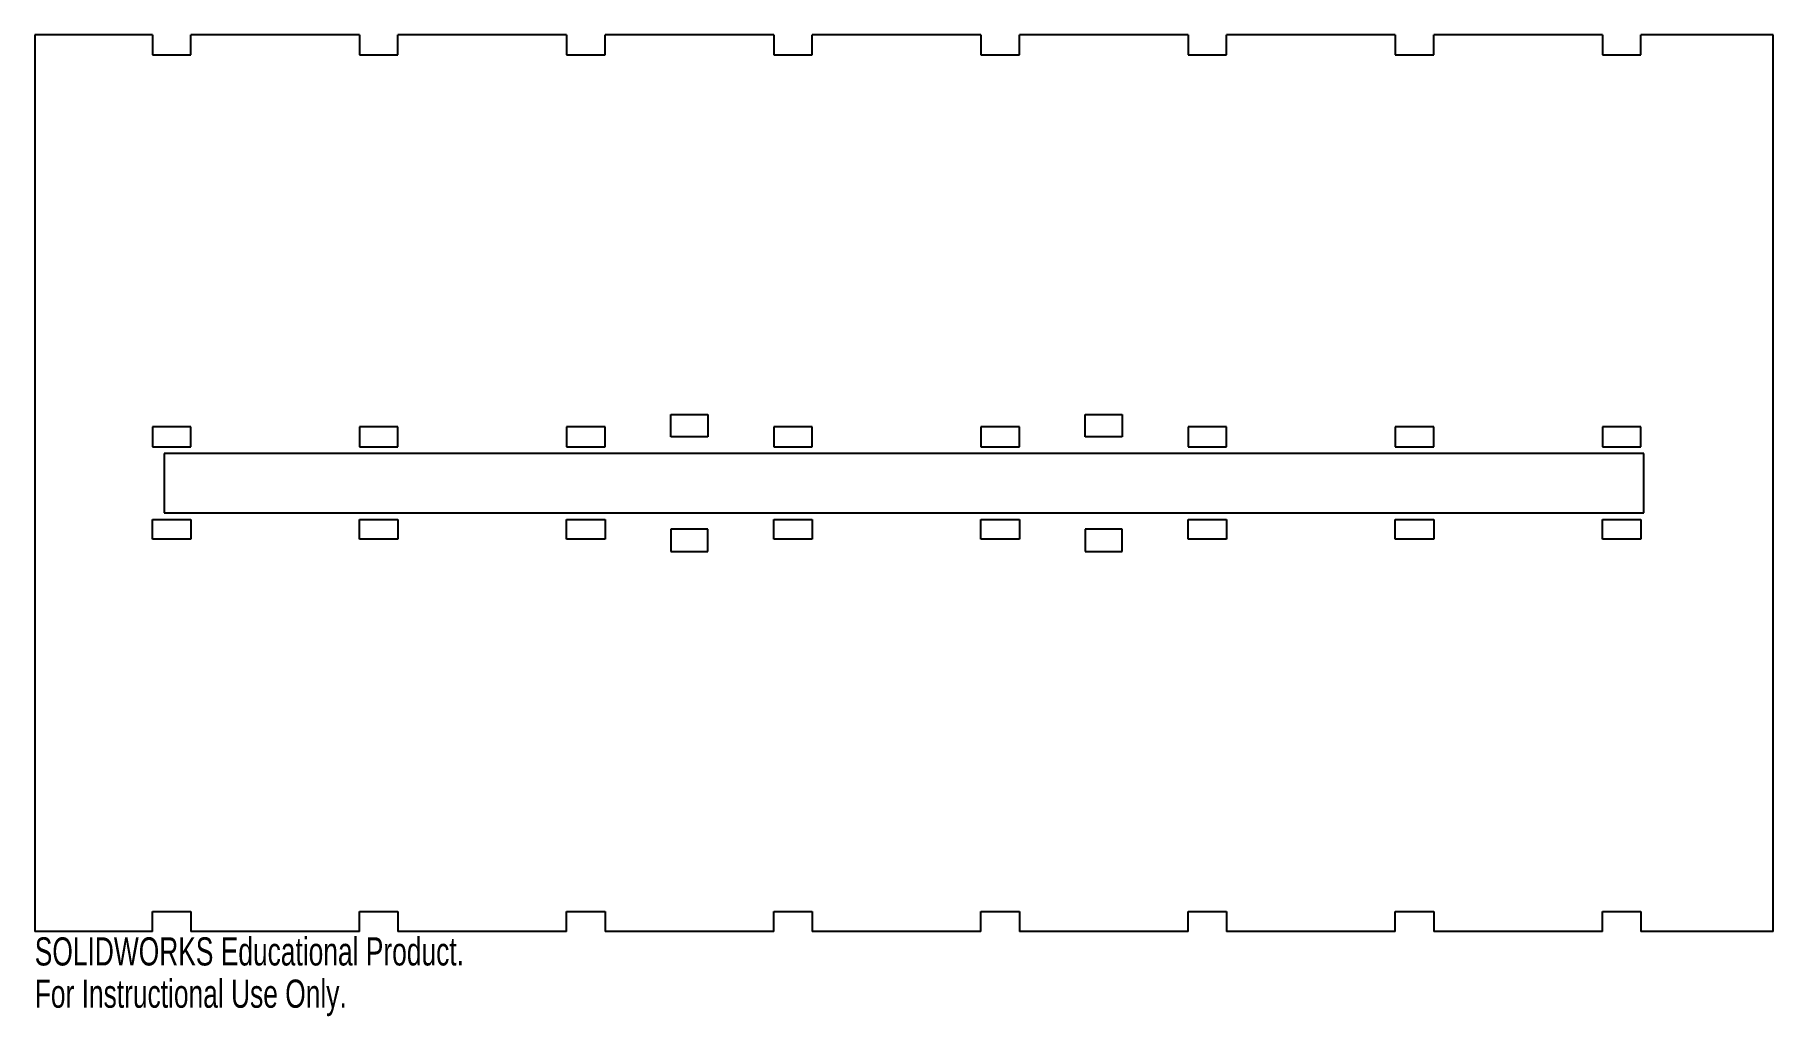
# Model space of a CAD drawing. Header units: inches. Extents: x -5.9 to 5.8, y -3.6 to 3.
import ezdxf

# ---------------------------------------------------------------- set-up
doc = ezdxf.new("R2010")
doc.units = ezdxf.units.IN
doc.header["$MEASUREMENT"] = 0
doc.styles.add('SLDTEXTSTYLE0', font='TXT', dxfattribs={"width": 0.7})

msp = doc.modelspace()

# ---------------------------------------------------------------- linework, layer by layer
at = {"color": 7, "linetype": 'Continuous', "lineweight": 25}
for p, q in [((-5.92, 3.03), (-5.92, -3.03)), ((-5.125, 3.03), (-5.92, 3.03)), ((-5.125, 3.03), (-5.125, 2.895)), ((-4.865, 2.895), (-4.865, 3.03)), ((-3.725, 3.03), (-4.865, 3.03)), ((-3.725, 3.03), (-3.725, 2.895)), ((-3.465, 2.895), (-3.465, 3.03)), ((-2.325, 3.03), (-3.465, 3.03)), ((-2.325, 3.03), (-2.325, 2.895)), ((-2.065, 2.895), (-2.065, 3.03)), ((-0.925, 3.03), (-2.065, 3.03)), ((-0.925, 3.03), (-0.925, 2.895)), ((-0.665, 2.895), (-0.665, 3.03)), ((0.475, 3.03), (-0.665, 3.03)), ((0.475, 3.03), (0.475, 2.895)), ((0.735, 2.895), (0.735, 3.03)), ((1.875, 3.03), (0.735, 3.03)), ((1.875, 3.03), (1.875, 2.895)), ((2.135, 2.895), (2.135, 3.03)), ((3.275, 3.03), (2.135, 3.03)), ((3.275, 3.03), (3.275, 2.895)), ((3.535, 2.895), (3.535, 3.03)), ((4.675, 3.03), (3.535, 3.03)), ((4.675, 3.03), (4.675, 2.895)), ((4.935, 2.895), (4.935, 3.03)), ((5.83, 3.03), (4.935, 3.03)), ((5.83, -3.03), (5.83, 3.03)), ((-5.125, 2.895), (-4.865, 2.895)), ((-3.725, 2.895), (-3.465, 2.895)), ((-2.325, 2.895), (-2.065, 2.895)), ((-0.925, 2.895), (-0.665, 2.895)), ((0.475, 2.895), (0.735, 2.895)), ((1.875, 2.895), (2.135, 2.895)), ((3.275, 2.895), (3.535, 2.895)), ((4.675, 2.895), (4.935, 2.895)), ((-4.865, 0.38), (-5.125, 0.38)), ((-5.125, 0.38), (-5.125, 0.245)), ((-4.865, 0.245), (-4.865, 0.38)), ((-3.465, 0.38), (-3.725, 0.38)), ((-3.725, 0.38), (-3.725, 0.245)), ((-3.465, 0.245), (-3.465, 0.38)), ((-2.065, 0.38), (-2.325, 0.38)), ((-2.325, 0.38), (-2.325, 0.245)), ((-2.065, 0.245), (-2.065, 0.38)), ((-1.62, 0.4625), (-1.37, 0.4625)), ((-1.62, 0.3125), (-1.62, 0.4625)), ((-1.37, 0.4625), (-1.37, 0.3125)), ((-0.665, 0.38), (-0.925, 0.38)), ((-0.925, 0.38), (-0.925, 0.245)), ((-0.665, 0.245), (-0.665, 0.38)), ((0.735, 0.38), (0.475, 0.38)), ((0.475, 0.38), (0.475, 0.245)), ((0.735, 0.245), (0.735, 0.38)), ((1.18, 0.4625), (1.43, 0.4625)), ((1.18, 0.3125), (1.18, 0.4625)), ((1.43, 0.4625), (1.43, 0.3125)), ((2.135, 0.38), (1.875, 0.38)), ((1.875, 0.38), (1.875, 0.245)), ((2.135, 0.245), (2.135, 0.38)), ((3.535, 0.38), (3.275, 0.38)), ((3.275, 0.38), (3.275, 0.245)), ((3.535, 0.245), (3.535, 0.38)), ((4.935, 0.38), (4.675, 0.38)), ((4.675, 0.38), (4.675, 0.245)), ((4.935, 0.245), (4.935, 0.38)), ((-5.125, 0.245), (-4.865, 0.245)), ((-3.725, 0.245), (-3.465, 0.245)), ((-2.325, 0.245), (-2.065, 0.245)), ((-1.37, 0.3125), (-1.62, 0.3125)), ((-0.925, 0.245), (-0.665, 0.245)), ((0.475, 0.245), (0.735, 0.245)), ((1.43, 0.3125), (1.18, 0.3125)), ((1.875, 0.245), (2.135, 0.245)), ((3.275, 0.245), (3.535, 0.245)), ((4.675, 0.245), (4.935, 0.245)), ((4.955, 0.2), (-5.045, 0.2)), ((-5.045, 0.2), (-5.045, -0.2)), ((4.955, -0.2), (4.955, 0.2)), ((-5.045, -0.2), (4.955, -0.2)), ((-5.125, -0.38), (-5.125, -0.245)), ((-5.125, -0.245), (-4.865, -0.245)), ((-4.865, -0.245), (-4.865, -0.38)), ((-3.725, -0.38), (-3.725, -0.245)), ((-3.725, -0.245), (-3.465, -0.245)), ((-3.465, -0.245), (-3.465, -0.38)), ((-2.325, -0.38), (-2.325, -0.245)), ((-2.325, -0.245), (-2.065, -0.245)), ((-2.065, -0.245), (-2.065, -0.38)), ((-1.37, -0.3125), (-1.62, -0.3125)), ((-1.62, -0.3125), (-1.62, -0.4625)), ((-1.37, -0.4625), (-1.37, -0.3125)), ((-0.925, -0.38), (-0.925, -0.245)), ((-0.925, -0.245), (-0.665, -0.245)), ((-0.665, -0.245), (-0.665, -0.38)), ((0.475, -0.38), (0.475, -0.245)), ((0.475, -0.245), (0.735, -0.245)), ((0.735, -0.245), (0.735, -0.38)), ((1.43, -0.3125), (1.18, -0.3125)), ((1.18, -0.3125), (1.18, -0.4625)), ((1.43, -0.4625), (1.43, -0.3125)), ((1.875, -0.38), (1.875, -0.245)), ((1.875, -0.245), (2.135, -0.245)), ((2.135, -0.245), (2.135, -0.38)), ((3.275, -0.38), (3.275, -0.245)), ((3.275, -0.245), (3.535, -0.245)), ((3.535, -0.245), (3.535, -0.38)), ((4.675, -0.38), (4.675, -0.245)), ((4.675, -0.245), (4.935, -0.245)), ((4.935, -0.245), (4.935, -0.38)), ((-4.865, -0.38), (-5.125, -0.38)), ((-3.465, -0.38), (-3.725, -0.38)), ((-2.065, -0.38), (-2.325, -0.38)), ((-1.62, -0.4625), (-1.37, -0.4625)), ((-0.665, -0.38), (-0.925, -0.38)), ((0.735, -0.38), (0.475, -0.38)), ((1.18, -0.4625), (1.43, -0.4625)), ((2.135, -0.38), (1.875, -0.38)), ((3.535, -0.38), (3.275, -0.38)), ((4.935, -0.38), (4.675, -0.38)), ((-5.125, -3.03), (-5.125, -2.895)), ((-5.125, -2.895), (-4.865, -2.895)), ((-4.865, -2.895), (-4.865, -3.03)), ((-3.725, -2.895), (-3.465, -2.895)), ((-3.725, -3.03), (-3.725, -2.895)), ((-3.465, -2.895), (-3.465, -3.03)), ((-2.325, -2.895), (-2.065, -2.895)), ((-2.325, -3.03), (-2.325, -2.895)), ((-2.065, -2.895), (-2.065, -3.03)), ((-0.925, -2.895), (-0.665, -2.895)), ((-0.925, -3.03), (-0.925, -2.895)), ((-0.665, -2.895), (-0.665, -3.03)), ((0.475, -2.895), (0.735, -2.895)), ((0.475, -3.03), (0.475, -2.895)), ((0.735, -2.895), (0.735, -3.03)), ((1.875, -2.895), (2.135, -2.895)), ((1.875, -3.03), (1.875, -2.895)), ((2.135, -2.895), (2.135, -3.03)), ((3.275, -2.895), (3.535, -2.895)), ((3.275, -3.03), (3.275, -2.895)), ((3.535, -2.895), (3.535, -3.03)), ((4.675, -2.895), (4.935, -2.895)), ((4.675, -3.03), (4.675, -2.895)), ((4.935, -2.895), (4.935, -3.03)), ((-5.125, -3.03), (-5.92, -3.03)), ((-3.725, -3.03), (-4.865, -3.03)), ((-2.325, -3.03), (-3.465, -3.03)), ((-0.925, -3.03), (-2.065, -3.03)), ((0.475, -3.03), (-0.665, -3.03)), ((1.875, -3.03), (0.735, -3.03)), ((3.275, -3.03), (2.135, -3.03)), ((4.675, -3.03), (3.535, -3.03)), ((5.83, -3.03), (4.935, -3.03))]:
    msp.add_line(p, q, dxfattribs=at)

# ---------------------------------------------------------------- texts
at = {"color": 7, "linetype": 'Continuous', "char_height": 0.1903, "attachment_point": 1, "style": 'SLDTEXTSTYLE0'}
for s, insert in [('SOLIDWORKS Educational Product.', (-5.92, -3.0701)), ('For Instructional Use Only.', (-5.92, -3.3556))]:
    msp.add_mtext(s, dxfattribs=dict(at, insert=insert))

doc.saveas('drawing.dxf')
